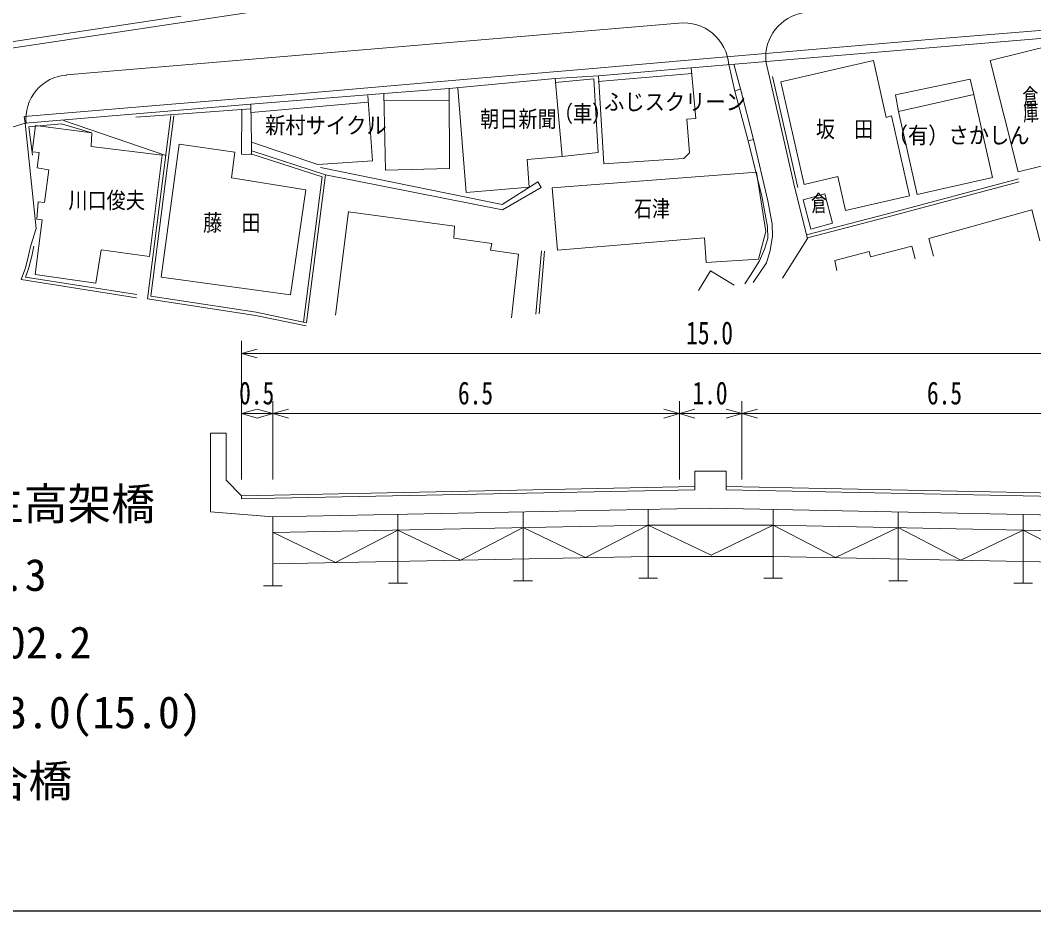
# Model space of a CAD drawing. Units: millimetres, scale not verified. Extents: x 40000 to 680000, y 20000 to 380000.
# Drawn here: x 174836 to 255876, y 205000 to 276216 of the extents above; entities that cross this region are included whole.
import ezdxf
from ezdxf.enums import TextEntityAlignment as Align

# ---------------------------------------------------------------- set-up
doc = ezdxf.new("R2010")
doc.units = ezdxf.units.MM
doc.header["$LTSCALE"] = 1000
doc.layers.add('M-TTL-BAND', color=7, linetype='Continuous', lineweight=25)
doc.layers.add('M-WORK', color=1, linetype='Continuous', lineweight=13)
doc.styles.add('ＭＳ 明朝', font='')
doc.styles.get('ＭＳ 明朝').set_extended_font_data('MS Mincho')

msp = doc.modelspace()

# ---------------------------------------------------------------- linework, layer by layer
at = {"layer": 'M-TTL-BAND'}
msp.add_line((40000, 205000), (579000, 205000), dxfattribs=at)
at = {"layer": 'M-WORK'}
for p, q in [((227321, 282014), (187787, 276047)), ((187713, 276541), (159388, 272266)), ((187787, 276047), (159462, 271772)), ((178544, 271843), (227498, 275984)), ((247510, 274685), (259063, 275626)), ((258291, 274929), (228482, 272412)), ((230062, 273172), (238786, 273928)), ((238786, 273928), (247510, 274685)), ((258545, 274532), (252406, 272988)), ((220940, 272391), (230062, 273172)), ((211818, 271610), (220940, 272391)), ((228482, 272411), (221063, 271771)), ((228481, 272420), (228870, 268359)), ((231967, 270550), (231487, 272673)), ((231908, 272709), (232424, 270731)), ((234750, 271663), (234464, 272925)), ((243076, 273001), (235646, 271302)), ((244087, 268439), (243076, 273001)), ((252406, 272988), (254644, 264085)), ((197413, 270366), (211818, 271610)), ((217604, 271556), (209142, 270769)), ((221063, 271771), (217604, 271556)), ((218171, 265318), (217604, 271565)), ((220697, 271535), (217632, 271251)), ((221059, 265634), (220697, 271535)), ((221051, 271310), (228553, 271948)), ((221495, 264746), (221062, 271780)), ((235492, 268401), (234750, 271663)), ((235736, 268456), (234994, 271718)), ((250803, 271501), (244828, 270240)), ((251080, 270278), (250803, 271501)), ((209142, 270769), (203909, 270348)), ((209141, 270778), (209166, 264359)), ((209836, 270798), (210502, 262439)), ((232424, 270731), (231967, 270550)), ((232424, 270731), (233464, 266672)), ((235646, 271302), (237519, 263086)), ((186638, 269472), (197413, 270366)), ((203909, 270348), (193285, 269500)), ((202620, 270203), (203003, 264968)), ((204042, 264215), (203908, 270356)), ((231967, 270550), (233046, 266576)), ((244828, 270240), (245055, 268907)), ((251080, 270278), (245055, 268907)), ((252588, 263647), (251080, 270278)), ((175138, 268519), (186638, 269472)), ((193285, 269500), (175232, 267974)), ((193259, 269125), (187867, 268733)), ((192524, 265497), (192550, 269073)), ((193331, 266457), (193285, 269509)), ((193295, 268844), (202660, 269657)), ((203921, 269770), (209145, 269799)), ((175231, 267974), (175138, 268519)), ((187867, 268733), (184078, 268455)), ((185000, 253946), (186879, 268603)), ((185279, 254156), (187126, 268571)), ((228870, 268359), (228128, 268299)), ((228128, 268299), (228360, 265605)), ((236779, 262794), (235492, 268401)), ((237022, 262850), (235736, 268456)), ((244508, 268572), (244087, 268439)), ((245935, 262168), (244508, 268572)), ((245055, 268907), (246563, 262277)), ((175231, 267983), (173241, 267370)), ((176099, 259558), (175231, 267983)), ((178133, 267938), (175533, 267697)), ((175533, 267697), (175807, 265435)), ((176046, 267789), (175801, 265685)), ((180561, 267217), (176046, 267789)), ((180561, 267217), (178133, 267938)), ((178294, 268195), (186467, 265389)), ((180501, 266121), (180561, 267217)), ((233046, 266576), (233464, 266672)), ((233464, 266672), (234610, 261787)), ((186175, 265430), (180501, 266121)), ((187533, 266312), (186101, 255662)), ((191989, 265678), (187533, 266312)), ((193331, 266457), (193324, 265477)), ((198627, 264688), (193331, 266457)), ((234137, 262152), (233046, 266576)), ((175801, 265685), (176349, 265639)), ((176349, 265639), (176201, 264419)), ((185157, 257315), (186175, 265430)), ((191714, 263603), (191989, 265678)), ((193324, 265477), (192524, 265497)), ((193268, 265538), (198973, 263682)), ((193345, 265775), (199248, 263856)), ((215360, 265082), (218171, 265318)), ((215540, 262856), (215360, 265082)), ((218171, 265318), (221059, 265634)), ((227903, 265161), (221495, 264746)), ((228360, 265605), (227903, 265161)), ((254644, 264085), (260783, 265629)), ((176201, 264419), (177118, 264263)), ((177118, 264263), (176766, 261638)), ((203003, 264968), (198627, 264688)), ((213381, 261482), (198838, 264435)), ((209166, 264359), (204042, 264215)), ((197669, 262646), (191714, 263603)), ((198973, 263682), (197486, 252080)), ((199248, 263856), (197734, 252048)), ((199248, 263856), (213393, 261062)), ((233714, 264065), (217363, 262814)), ((234456, 259313), (233714, 264065)), ((237519, 263086), (240207, 263709)), ((240207, 263709), (240831, 260990)), ((254655, 263541), (244065, 260712)), ((246563, 262277), (252588, 263647)), ((196446, 254251), (197669, 262646)), ((210502, 262439), (215540, 262856)), ((216231, 263286), (213381, 261482)), ((213393, 261062), (216496, 262831)), ((216496, 262831), (216231, 263286)), ((217363, 262814), (217808, 257840)), ((236779, 262794), (237775, 258767)), ((254720, 263300), (244129, 260470)), ((234585, 259684), (234137, 262152)), ((234610, 261787), (234956, 259947)), ((237430, 261868), (239159, 262333)), ((238064, 259512), (237430, 261868)), ((239159, 262333), (239793, 259977)), ((240831, 260990), (245935, 262168)), ((176279, 261685), (176165, 260314)), ((176766, 261638), (176279, 261685)), ((247483, 258761), (255718, 261060)), ((255718, 261060), (256362, 258582)), ((176592, 260265), (176017, 255871)), ((176165, 260314), (176592, 260265)), ((200034, 252619), (201077, 260918)), ((201077, 260918), (201077, 260887)), ((201077, 260887), (209561, 259759)), ((244065, 260712), (237717, 259063)), ((244129, 260470), (237780, 258821)), ((175689, 258198), (176099, 259558)), ((209561, 259759), (209497, 258784)), ((234611, 258760), (234585, 259684)), ((234956, 259947), (234985, 258939)), ((239793, 259977), (238064, 259512)), ((209497, 258784), (212549, 258353)), ((217808, 257840), (229545, 258810)), ((229545, 258810), (229692, 256838)), ((233880, 257108), (234456, 259313)), ((234341, 257912), (234611, 258760)), ((234985, 258939), (234807, 257799)), ((237775, 258767), (235800, 255584)), ((247856, 257342), (247483, 258761)), ((175506, 257406), (175689, 258198)), ((175749, 257348), (175933, 258142)), ((180870, 255187), (181312, 257845)), ((181312, 257845), (185157, 257315)), ((212549, 258353), (212442, 257833)), ((212442, 257833), (214671, 257501)), ((216073, 252708), (216505, 257773)), ((216327, 252745), (216755, 257752)), ((233947, 256976), (234341, 257912)), ((234807, 257799), (234498, 256823)), ((242709, 257714), (239963, 256998)), ((242812, 257291), (242709, 257714)), ((246133, 258145), (242812, 257291)), ((246404, 257130), (246133, 258145)), ((175261, 256408), (175506, 257406)), ((175500, 256334), (175749, 257348)), ((214671, 257501), (214108, 252421)), ((229692, 256838), (233880, 257108)), ((233223, 255821), (233947, 256976)), ((239963, 256998), (240122, 256214)), ((174911, 255474), (175261, 256408)), ((175253, 255674), (175500, 256334)), ((230035, 256179), (229074, 254604)), ((231935, 255021), (230035, 256179)), ((234498, 256823), (233435, 255239)), ((184118, 254024), (174911, 255474)), ((184156, 254271), (175253, 255674)), ((176017, 255871), (180870, 255187)), ((186101, 255662), (196446, 254251)), ((232786, 255145), (233223, 255821)), ((193648, 252617), (185000, 253946)), ((193692, 252863), (185279, 254156)), ((197730, 252021), (193692, 252863)), ((197698, 251772), (193648, 252617)), ((192538, 239488), (192538, 250566)), ((192538, 249566), (193788, 249916)), ((193788, 249216), (192538, 249566)), ((192538, 249566), (267533, 249566)), ((195038, 245756), (195038, 239488)), ((227538, 245756), (227538, 239488)), ((232538, 245756), (232538, 239488)), ((192538, 244756), (193788, 245106)), ((193788, 244406), (192538, 244756)), ((192538, 244756), (195038, 244756)), ((193788, 245106), (195038, 244756)), ((195038, 244756), (193788, 244406)), ((195038, 244756), (196288, 245106)), ((196288, 244406), (195038, 244756)), ((195038, 244756), (227538, 244756)), ((226288, 245106), (227538, 244756)), ((227538, 244756), (226288, 244406)), ((227538, 244756), (228788, 245106)), ((228788, 244406), (227538, 244756)), ((227538, 244756), (232538, 244756)), ((231288, 245106), (232538, 244756)), ((232538, 244756), (231288, 244406)), ((232538, 244756), (233788, 245106)), ((233788, 244406), (232538, 244756)), ((232538, 244756), (265038, 244756)), ((190038, 243192), (190038, 236891)), ((191288, 243192), (190038, 243192)), ((191288, 243192), (191288, 239442)), ((228788, 238667), (228788, 240167)), ((228788, 240167), (231288, 240167)), ((231288, 238667), (231288, 240167)), ((192538, 238192), (191288, 239442)), ((228788, 238917), (192538, 238192)), ((192538, 237942), (228788, 238667)), ((231288, 238917), (267538, 238192)), ((267533, 237942), (231288, 238667)), ((192538, 238192), (192538, 237942)), ((190038, 236891), (195038, 236491)), ((195038, 236491), (230038, 237191)), ((205038, 236691), (205038, 231190)), ((215038, 236891), (215038, 231390)), ((225038, 237091), (225038, 231590)), ((265038, 236491), (230038, 237191)), ((235038, 237091), (235038, 231590)), ((245038, 236891), (245038, 231390)), ((255038, 231190), (255038, 236691)), ((195038, 236491), (195038, 230990)), ((195063, 235242), (225038, 235841)), ((220038, 233241), (225038, 235841)), ((225038, 235841), (230095, 233442)), ((225038, 235841), (235038, 235841)), ((230095, 233442), (235038, 235841)), ((240038, 233241), (235038, 235841)), ((265013, 235242), (235038, 235841)), ((195063, 235242), (200038, 232841)), ((200038, 232841), (205038, 235441)), ((205038, 235441), (210038, 233041)), ((210038, 233041), (215038, 235641)), ((215038, 235641), (220038, 233241)), ((245038, 235641), (240038, 233241)), ((250038, 233041), (245038, 235641)), ((255038, 235441), (250038, 233041)), ((260038, 232841), (255038, 235441)), ((195113, 232742), (225038, 233341)), ((235038, 233341), (225038, 233341)), ((264963, 232742), (235038, 233341)), ((195038, 230990), (194288, 230990)), ((195038, 230990), (195788, 230990)), ((205038, 231190), (204288, 231190)), ((205038, 231190), (205788, 231190)), ((215038, 231390), (214288, 231390)), ((215038, 231390), (215788, 231390)), ((225038, 231590), (224288, 231590)), ((225038, 231590), (225788, 231590)), ((235038, 231590), (234288, 231590)), ((235038, 231590), (235788, 231590)), ((245038, 231390), (244288, 231390)), ((245038, 231390), (245788, 231390)), ((255038, 231190), (254288, 231190)), ((255038, 231190), (255788, 231190))]:
    msp.add_line(p, q, dxfattribs=at)
for centre, radius, start, end in [((238048, 273264), 3600, 98.45068, 185.5481), ((227897, 272405), 3600, 4.13245, 96.37183), ((178788, 268346), 3500, 93.7948, 186.39331)]:
    msp.add_arc(centre, radius, start, end, dxfattribs=at)

# ---------------------------------------------------------------- texts
at = {"layer": 'M-WORK', "style": 'ＭＳ 明朝', "width": 0.7}
for s, p in [('倉', (255023, 269016)), ('庫', (255058, 267766)), ('倉', (238106, 260503))]:
    msp.add_text(s, height=1320, rotation=2, dxfattribs=at).set_placement(p, align=Align.BOTTOM_LEFT)
at = {"layer": 'M-WORK', "style": 'ＭＳ 明朝'}
for s, height, width, p in [('ふじスクリーン', 1320, 0.9, (221521, 268635)), ('朝日新聞', 1320, 0.85, (211603, 267267)), ('（車）', 1320, 0.85, (217503, 267695)), ('新村サイクル', 1320, 0.9, (194417, 266754)), ('坂\u3000田', 1320, 0.85, (238455, 266441)), ('（有）さかしん', 1320, 0.9, (244200, 265962)), ('川口俊夫', 1320, 0.85, (178684, 260769)), ('石津', 1320, 0.8, (223915, 260085)), ('藤\u3000田', 1320, 0.85, (189457, 258973)), ('15.0', 1833, 0.75, (228085, 249750)), ('0.5', 1833, 0.75, (192338, 244940)), ('6.5', 1833, 0.75, (209838, 244940)), ('1.0', 1833, 0.75, (228588, 244940)), ('6.5', 1833, 0.75, (247338, 244940))]:
    msp.add_text(s, height=height, dxfattribs=dict(at, width=width)).set_placement(p, align=Align.BOTTOM_LEFT)
for s, p in [('橋\u3000\u3000名\u3000幡生高架橋', (150614, 235484)), ('架設年次\u3000H19.3', (150708, 229805)), ('橋\u3000\u3000長\u3000L=202.2', (150801, 224406)), ('橋\u3000\u3000幅\u3000W=13.0(15.0)', (150894, 218820)), ('橋\u3000\u3000種\u3000混合橋', (150987, 213327))]:
    msp.add_text(s, height=2566, dxfattribs=at).set_placement(p, align=Align.BOTTOM_LEFT)

doc.saveas('drawing.dxf')
